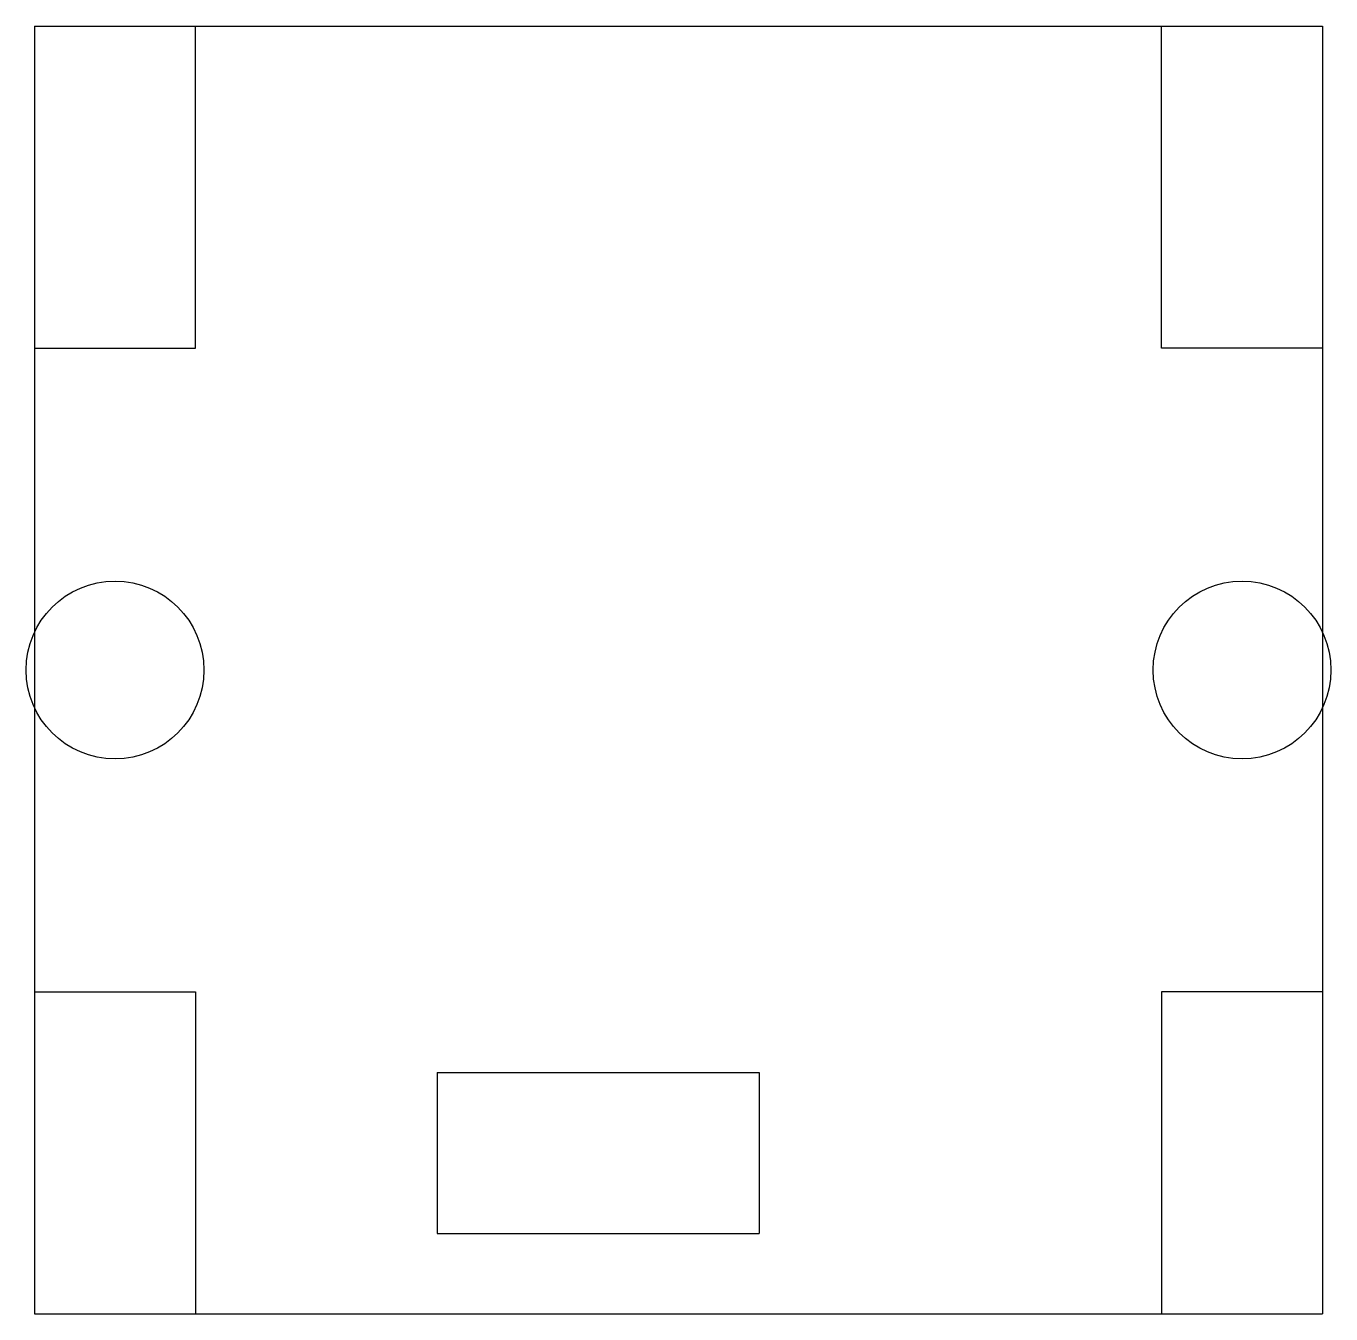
# Model space of a CAD drawing. Extents: x -0.32 to 0.69, y 0.35 to 1.35.
import ezdxf

# ---------------------------------------------------------------- set-up
doc = ezdxf.new("R2010")
doc.units = 0
doc.layers.add('VISIBLE', color=7, linetype='CONTINUOUS')

msp = doc.modelspace()

# ---------------------------------------------------------------- linework, layer by layer
at = {"layer": 'VISIBLE'}
for p, q in [((-0.3175, 1.3476), (0.6825, 1.3476)), ((-0.3175, 1.3476), (-0.3175, 0.3476)), ((-0.1925, 1.0976), (-0.1925, 1.3476)), ((0.5575, 1.0976), (0.5575, 1.3476)), ((0.6825, 1.3476), (0.6825, 0.3476)), ((-0.3175, 1.0976), (-0.1925, 1.0976)), ((0.6825, 1.0976), (0.5575, 1.0976)), ((-0.3175, 0.5976), (-0.1925, 0.5976)), ((-0.1925, 0.5976), (-0.1925, 0.3476)), ((0.6825, 0.5976), (0.5575, 0.5976)), ((0.5575, 0.5976), (0.5575, 0.3476)), ((-0.005, 0.5351), (0.245, 0.5351)), ((-0.005, 0.5351), (-0.005, 0.4101)), ((0.245, 0.5351), (0.245, 0.4101)), ((-0.005, 0.4101), (0.245, 0.4101)), ((-0.3175, 0.3476), (0.6825, 0.3476))]:
    msp.add_line(p, q, dxfattribs=at)
for centre in [(-0.255, 0.8476), (0.62, 0.8476)]:
    msp.add_circle(centre, 0.069, dxfattribs=at)

doc.saveas('drawing.dxf')
